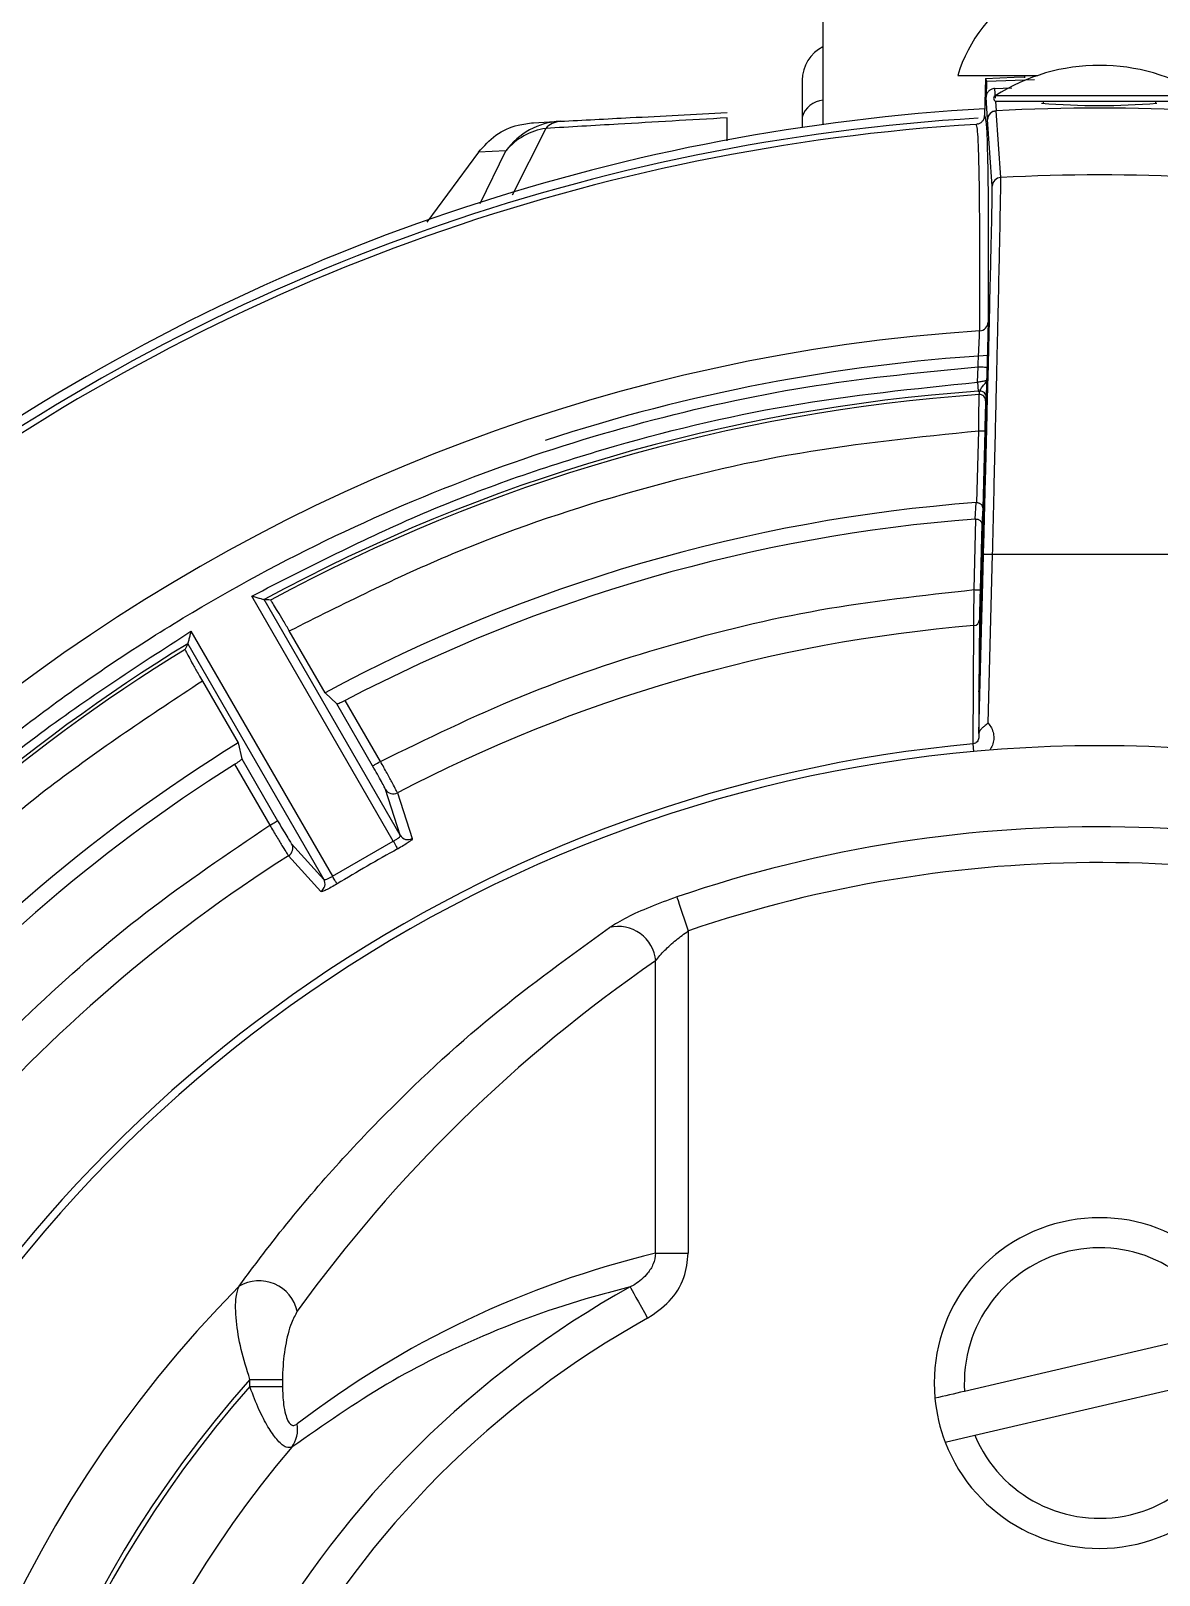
# Model space of a CAD drawing. Extents: x 8 to 113, y 1 to 87.
# Drawn here: x 105.195 to 107.072, y 37.749 to 40.317 of the extents above; entities that cross this region are included whole.
import ezdxf

# ---------------------------------------------------------------- set-up
doc = ezdxf.new("R2010")
doc.units = 0
doc.header["$MEASUREMENT"] = 0
doc.layers.add('OBJECT', color=7, linetype='CONTINUOUS')

msp = doc.modelspace()

# ---------------------------------------------------------------- linework, layer by layer
at = {"layer": 'OBJECT'}
for p, q in [((106.5127, 40.1617), (106.5127, 40.513)), ((106.7367, 40.2432), (106.87, 40.2432)), ((106.783, 40.238), (106.7814, 40.1765)), ((106.783, 40.238), (106.7846, 40.2339)), ((106.7846, 40.2339), (106.7839, 40.207)), ((106.7846, 40.2339), (106.8646, 40.2367)), ((106.8477, 40.2432), (106.8477, 40.2394)), ((106.7864, 40.1698), (106.7839, 40.207)), ((106.7981, 40.2215), (106.8266, 40.2224)), ((106.7981, 40.2215), (106.7992, 40.2054)), ((107.1465, 40.2092), (106.7988, 40.2092)), ((106.7995, 40.2004), (106.8007, 40.1844)), ((107.1439, 40.2), (106.8015, 40.2)), ((106.8789, 40.2), (106.8789, 40.1969)), ((107.0664, 40.1969), (107.0664, 40.2)), ((106.4782, 40.174), (106.4782, 40.1568)), ((106.8085, 40.0735), (106.8007, 40.1844)), ((106.0519, 40.1551), (105.996, 40.0442)), ((106.0311, 40.1646), (106.0754, 40.167)), ((106.3532, 40.1344), (106.3532, 40.1726)), ((106.7703, 40.1628), (106.7674, 40.1619)), ((106.7864, 40.1698), (106.7864, 40.1698)), ((106.7942, 40.059), (106.7864, 40.1698)), ((105.9397, 40.1155), (105.8541, 39.9989)), ((105.9854, 40.1179), (105.9397, 40.1155)), ((105.9428, 40.0303), (105.9854, 40.1179)), ((106.7698, 39.7329), (106.7705, 39.7585)), ((106.7855, 39.7581), (106.7849, 39.7357)), ((106.7698, 39.7329), (106.7709, 39.7179)), ((106.7709, 39.7179), (106.7734, 39.7181)), ((106.7725, 39.7123), (106.7734, 39.7181)), ((106.7841, 39.7079), (106.7831, 39.7021)), ((106.7686, 39.5328), (106.7717, 39.6521)), ((106.7817, 39.6519), (106.7783, 39.5233)), ((106.766, 39.5054), (106.7675, 39.5327)), ((106.7686, 39.5328), (106.7675, 39.5327)), ((106.7783, 39.5233), (106.7768, 39.496)), ((106.764, 39.3879), (106.7671, 39.5054)), ((106.7671, 39.5054), (106.766, 39.5054)), ((106.7768, 39.496), (106.774, 39.3876)), ((106.7719, 39.1485), (106.7797, 39.4473)), ((106.7874, 39.1658), (106.7947, 39.4469)), ((106.7947, 39.4469), (107.1507, 39.4469)), ((105.798, 38.9696), (105.5627, 39.3772)), ((105.8097, 38.9794), (105.5833, 39.3714)), ((105.5833, 39.3714), (105.5833, 39.3714)), ((106.7626, 39.1314), (106.7636, 39.3281)), ((106.7728, 39.3377), (106.7721, 39.2177)), ((105.4616, 39.3188), (105.6969, 38.9112)), ((105.6845, 39.2164), (105.6251, 39.3193)), ((105.4562, 39.298), (105.6826, 38.906)), ((105.4562, 39.298), (105.4562, 39.298)), ((105.4805, 39.2358), (105.5399, 39.1329)), ((105.7042, 39.1977), (105.6845, 39.2164)), ((105.7767, 39.1022), (105.7181, 39.2036)), ((106.772, 39.202), (106.7717, 39.1415)), ((106.7721, 39.2177), (106.772, 39.202)), ((105.7637, 39.0947), (105.7042, 39.1977)), ((106.7719, 39.1485), (106.7717, 39.1415)), ((105.5399, 39.1329), (105.5463, 39.1064)), ((106.7637, 39.1188), (106.7626, 39.1314)), ((105.5342, 39.0974), (105.5927, 38.996)), ((105.5463, 39.1064), (105.6057, 39.0035)), ((105.8097, 38.9794), (105.7851, 39.0555)), ((105.805, 39.0498), (105.8296, 38.9737)), ((105.6969, 38.9112), (105.798, 38.9696)), ((105.6775, 38.8859), (105.6239, 38.9452)), ((105.629, 38.9653), (105.6826, 38.906)), ((106.2887, 38.8203), (106.2887, 38.2842)), ((106.2344, 38.2842), (106.2344, 38.7706)), ((106.2344, 38.2842), (106.2887, 38.2842)), ((107.1802, 38.1552), (106.7481, 38.0543)), ((105.5595, 38.0743), (105.6138, 38.0743)), ((105.5595, 38.0627), (105.5595, 38.0743)), ((105.6138, 38.0743), (105.6138, 38.0627)), ((106.7652, 37.9813), (107.1973, 38.0821)), ((105.5595, 38.0627), (105.6138, 38.0627)), ((106.7159, 37.9698), (106.7652, 37.9813))]:
    msp.add_line(p, q, dxfattribs=at)
at = {"layer": 'OBJECT', "flags": 128}
for points in [[(106.4782, 40.2352), (106.4782, 40.2342), (106.4782, 40.2311), (106.4782, 40.2259), (106.4782, 40.2188), (106.4782, 40.2099), (106.4782, 40.1994), (106.4782, 40.1873), (106.4782, 40.174)], [(106.783, 40.238), (106.8304, 40.2403), (106.8477, 40.2409)], [(106.7888, 39.8429), (106.7889, 39.8436), (106.7885, 39.8204), (106.7872, 39.7608), (106.786, 39.7139), (106.7846, 39.6557), (106.7829, 39.5884), (106.781, 39.5163), (106.7791, 39.4445), (106.7773, 39.3783), (106.7757, 39.3216), (106.7744, 39.2766), (106.7728, 39.2212), (106.772, 39.202), (106.772, 39.202)], [(106.7705, 39.7585), (106.7734, 39.7584), (106.7762, 39.7583), (106.7788, 39.7583), (106.7811, 39.7582), (106.783, 39.7581), (106.7844, 39.7581), (106.7852, 39.7581), (106.7855, 39.7581)], [(106.7717, 39.6521), (106.7737, 39.6521), (106.7755, 39.652), (106.7773, 39.652), (106.7788, 39.652), (106.78, 39.6519), (106.7809, 39.6519), (106.7815, 39.6519), (106.7817, 39.6519)], [(106.7797, 39.4473), (106.78, 39.4473), (106.7809, 39.4472), (106.7823, 39.4472), (106.7841, 39.4472), (106.7864, 39.4471), (106.789, 39.447), (106.7918, 39.447), (106.7947, 39.4469)], [(106.764, 39.3879), (106.766, 39.3878), (106.7678, 39.3878), (106.7695, 39.3878), (106.7711, 39.3877), (106.7723, 39.3877), (106.7732, 39.3877), (106.7738, 39.3876), (106.774, 39.3876)], [(105.7637, 39.0947), (105.764, 39.0948), (105.7648, 39.0953), (105.766, 39.096), (105.7676, 39.0969), (105.7696, 39.0981), (105.7718, 39.0993), (105.7742, 39.1007), (105.7767, 39.1022)], [(105.5927, 38.996), (105.5952, 38.9974), (105.5976, 38.9988), (105.5999, 39.0001), (105.6018, 39.0012), (105.6034, 39.0021), (105.6046, 39.0028), (105.6054, 39.0033), (105.6057, 39.0035)], [(105.798, 38.9696), (105.7993, 38.9672), (105.8006, 38.9649), (105.8017, 38.9628), (105.8028, 38.9608), (105.8037, 38.9592), (105.8044, 38.9579), (105.8049, 38.957), (105.8052, 38.9565)], [(105.7047, 38.8985), (105.7044, 38.899), (105.7038, 38.8998), (105.703, 38.9011), (105.7021, 38.9027), (105.7009, 38.9046), (105.6997, 38.9066), (105.6983, 38.9089), (105.6969, 38.9112)], [(106.2695, 38.8767), (106.2702, 38.8745), (106.2716, 38.8706), (106.2735, 38.865), (106.2759, 38.858), (106.2787, 38.8497), (106.2819, 38.8405), (106.2853, 38.8306), (106.2887, 38.8203)], [(106.192, 38.228), (106.1931, 38.226), (106.1951, 38.2223), (106.198, 38.2172), (106.2016, 38.2106), (106.2058, 38.203), (106.2106, 38.1945), (106.2156, 38.1853), (106.2209, 38.1759)]]:
    msp.add_lwpolyline(points, dxfattribs=at)
at = {"layer": 'OBJECT'}
for centre, radius, start, end in [((106.9727, 40.1716), 0.2466, 120.8571, 163.1157), ((106.5407, 40.2352), 0.0625, 116.6221, 179.9915), ((106.9727, 39.937), 0.323, 57.4319, 122.5681), ((106.5156, 40.1631), 0.039, 94.2647, 163.722), ((106.8015, 40.205), 0.005, 122.5681, 270), ((106.9727, 36.8182), 3.375, 93.2438, 123.2401), ((106.8014, 40.1694), 0.015, 92.9033, 178.4721), ((106.9727, 36.8182), 3.3706, 87.0742, 92.9258), ((106.9719, 41.4275), 1.2343, 265.5535, 274.4667), ((106.9727, 36.8182), 3.36, 93.4489, 125.6636), ((106.9727, 36.8182), 3.35, 93.5142, 125.5044), ((106.0817, 40.0484), 0.1188, 93.0442, 144.1771), ((106.0672, 40.0499), 0.1064, 98.2874, 140.2586), ((106.0786, 40.1312), 0.0359, 95.1602, 138.2294), ((106.8092, 40.0586), 0.015, 92.8803, 178.4867), ((106.9727, 36.8182), 3.2595, 87.1121, 92.8879), ((106.9727, 36.8182), 3.0068, 93.8025, 160.2009), ((106.7724, 39.8333), 0.0149, 273.5675, 358.3078), ((106.9727, 36.8182), 2.965, 93.5903, 108.123), ((106.9727, 36.8182), 2.9067, 93.9812, 118.5533), ((106.9727, 36.8182), 2.901, 93.9579, 118.3816), ((106.7731, 39.7024), 0.01, 358.5077, 93.9575), ((106.7741, 39.7081), 0.01, 358.5095, 93.9304), ((106.9727, 36.8182), 2.7223, 94.3219, 118.2428), ((106.9727, 36.8182), 2.6951, 94.3977, 117.7416), ((106.9727, 36.8182), 2.5186, 94.7615, 117.6208), ((106.7629, 39.338), 0.00996, 274.4909, 358.2925), ((106.9727, 36.8182), 2.901, 121.6184, 159.7287), ((106.9727, 36.8182), 2.9067, 121.4467, 159.3669), ((106.9727, 36.8182), 2.7223, 121.7572, 158.2371), ((106.9727, 36.8182), 2.3227, 95.19, 153.5932), ((106.9727, 36.8182), 2.31, 26.5633, 153.4367), ((106.9727, 36.8182), 2.6951, 122.2584, 157.3213), ((105.7981, 39.0631), 0.015, 210.4043, 297.6426), ((106.9727, 36.8182), 2.1753, 68.9365, 108.8607), ((105.8226, 38.987), 0.015, 210.4069, 297.9536), ((106.9727, 36.8182), 2.5186, 122.3792, 155.8244), ((105.6159, 38.9579), 0.015, 302.3569, 29.5958), ((106.9727, 36.8182), 2.4363, 118.6351, 121.3649), ((106.9727, 36.8182), 2.1157, 70.8547, 108.8607), ((105.6695, 38.8986), 0.015, 302.0456, 29.5932), ((106.1721, 38.765), 0.0626, 5.2094, 103.3855), ((106.9727, 38.0682), 0.275, 20.9728, 185.2978), ((106.9727, 38.0682), 0.225, 22.7294, 183.5412), ((106.9727, 36.8182), 2.0098, 135.4001, 224.5999), ((105.5746, 38.1728), 0.0655, 13.1003, 120.1657), ((106.9727, 36.8182), 1.6115, 118.9766, 150.407), ((106.9727, 36.8182), 1.5519, 118.9766, 151.1006), ((106.9727, 38.0682), 0.275, 200.9728, 5.2978), ((106.9727, 36.8182), 1.8907, 138.3698, 221.6302), ((106.9727, 38.0682), 0.225, 202.7294, 3.5412), ((106.9727, 36.8182), 1.8831, 138.6329, 221.3671), ((106.9727, 38.0682), 0.275, 185.2978, 200.9728), ((105.5864, 37.9919), 0.0526, 324.7086, 8.9634), ((106.9727, 36.8182), 1.764, 139.599, 220.401)]:
    msp.add_arc(centre, radius, start, end, dxfattribs=at)
for centre, major_axis, ratio, start_param, end_param in [((103.9021, 35.0454), (4.6065, 2.6595), 0.745432, 0.820323, 0.822517), ((110.0433, 38.591), (4.6065, 2.6595), 0.745432, 2.319076, 2.32127), ((107.6823, 36.8182), (2.4885, 0), 0.964711, 2.191813, 2.534567), ((106.6146, 36.8182), (1.5665, 0), 0.964711, 1.815976, 2.24359)]:
    msp.add_ellipse(centre, major_axis=major_axis, ratio=ratio, start_param=start_param, end_param=end_param, dxfattribs=at)
for points, knots in [([(106.7981, 40.2215), (106.7971, 40.2214), (106.7951, 40.2212), (106.7923, 40.2202), (106.79, 40.2188), (106.7874, 40.2166), (106.7856, 40.2139), (106.7842, 40.2104), (106.784, 40.2084), (106.7839, 40.207)], [0, 0, 0, 0, 0.152075, 0.292239, 0.422142, 0.539512, 0.75246, 0.836113, 1, 1, 1, 1]), ([(106.0754, 40.167), (106.1139, 40.169), (106.2036, 40.1737), (106.2989, 40.1786), (106.3532, 40.1815)], [0, 0, 0, 0, 0.429879, 1, 1, 1, 1]), ([(106.7703, 40.1626), (106.771, 40.1627), (106.7724, 40.163), (106.7745, 40.1642), (106.7765, 40.1657), (106.7782, 40.1675), (106.7796, 40.1696), (106.781, 40.1725), (106.7812, 40.1749), (106.7814, 40.1765)], [0, 0, 0, 0, 0.104723, 0.23473, 0.36474, 0.494745, 0.624753, 0.75476, 1, 1, 1, 1]), ([(106.7814, 40.1765), (106.7826, 40.1725), (106.7848, 40.1644), (106.7868, 40.0969), (106.7878, 39.9925), (106.7875, 39.8861), (106.7873, 39.8329)], [0, 0, 0, 0, 0.25003, 0.500058, 0.750055, 1, 1, 1, 1]), ([(106.7864, 40.1698), (106.7867, 40.1717), (106.7872, 40.1754), (106.7905, 40.1801), (106.7951, 40.1835), (106.7988, 40.1841), (106.8007, 40.1844)], [0, 0, 0, 0, 0.249999, 0.499999, 0.749999, 1, 1, 1, 1]), ([(105.9397, 40.1155), (105.9488, 40.1256), (105.967, 40.1458), (106.0006, 40.161), (106.0225, 40.1636), (106.0311, 40.1646)], [0, 0, 0, 0, 0.379149, 0.758209, 1, 1, 1, 1]), ([(106.3532, 40.1726), (106.2922, 40.1691), (106.1889, 40.1632), (106.0917, 40.1575), (106.0519, 40.1551)], [0, 0, 0, 0, 0.590738, 1, 1, 1, 1]), ([(106.7733, 39.8184), (106.7734, 39.8447), (106.7736, 39.8983), (106.7735, 39.967), (106.7732, 40.0278), (106.7726, 40.0772), (106.7717, 40.1154), (106.7706, 40.142), (106.7691, 40.1589), (106.7679, 40.1609), (106.7673, 40.1619)], [0, 0, 0, 0, 0.118989, 0.241992, 0.369009, 0.500039, 0.623805, 0.748387, 0.873785, 1, 1, 1, 1]), ([(106.7947, 39.4469), (106.7957, 39.4882), (106.7976, 39.569), (106.8004, 39.6856), (106.8028, 39.7924), (106.805, 39.887), (106.8067, 39.9653), (106.8078, 40.0243), (106.8085, 40.0636), (106.8085, 40.0702), (106.8085, 40.0735)], [0, 0, 0, 0, 0.128141, 0.25071, 0.37607, 0.500341, 0.624825, 0.749582, 0.874632, 1, 1, 1, 1]), ([(106.7797, 39.4473), (106.7807, 39.4868), (106.7828, 39.5656), (106.7857, 39.6794), (106.7883, 39.7843), (106.7905, 39.8769), (106.7923, 39.9535), (106.7936, 40.0111), (106.7943, 40.0493), (106.7942, 40.0557), (106.7942, 40.059)], [0, 0, 0, 0, 0.125666, 0.250539, 0.37567, 0.500227, 0.625486, 0.75002, 0.875177, 1, 1, 1, 1]), ([(106.7721, 39.2177), (106.7724, 39.2295), (106.7729, 39.2558), (106.7744, 39.3198), (106.7761, 39.3891), (106.7777, 39.4531), (106.7796, 39.5234), (106.7815, 39.5954), (106.7833, 39.6638), (106.785, 39.7239), (106.7864, 39.772), (106.7877, 39.8183), (106.7883, 39.8328), (106.7886, 39.8421)], [0, 0, 0, 0, 0.104522, 0.232944, 0.306428, 0.385096, 0.467643, 0.552275, 0.636906, 0.719448, 0.79811, 0.871589, 1, 1, 1, 1]), ([(106.7705, 39.7585), (106.7707, 39.7628), (106.7711, 39.771), (106.7718, 39.785), (106.7725, 39.8), (106.7731, 39.8136), (106.7732, 39.8168), (106.7733, 39.8184)], [0, 0, 0, 0, 0.149147, 0.282418, 0.50059, 0.756831, 1, 1, 1, 1]), ([(106.7873, 39.8329), (106.7873, 39.8308), (106.7872, 39.8268), (106.7868, 39.8091), (106.7862, 39.7854), (106.7857, 39.7672), (106.7855, 39.7581)], [0, 0, 0, 0, 0.250228, 0.500086, 0.750006, 1, 1, 1, 1]), ([(104.211, 37.8473), (104.2448, 37.9312), (104.313, 38.1002), (104.4454, 38.3423), (104.6011, 38.5756), (104.7813, 38.7959), (104.984, 38.9997), (105.2066, 39.1835), (105.446, 39.3447), (105.699, 39.4811), (105.9614, 39.5914), (106.2293, 39.6743), (106.4991, 39.7325), (106.6805, 39.7499), (106.7705, 39.7585)], [0, 0, 0, 0, 0.080321, 0.16194, 0.244772, 0.329378, 0.414487, 0.5, 0.585518, 0.670628, 0.755228, 0.838065, 0.919682, 1, 1, 1, 1]), ([(105.5627, 39.3772), (105.6566, 39.4252), (105.8449, 39.5215), (106.1455, 39.6256), (106.4545, 39.7011), (106.6649, 39.7223), (106.7698, 39.7329)], [0, 0, 0, 0, 0.249262, 0.5, 0.750738, 1, 1, 1, 1]), ([(106.7849, 39.7357), (106.7847, 39.7356), (106.7844, 39.7355), (106.7825, 39.7351), (106.7802, 39.7347), (106.7771, 39.7341), (106.7735, 39.7335), (106.7711, 39.7331), (106.7698, 39.7329)], [0, 0, 0, 0, 0.23989, 0.367317, 0.499483, 0.699788, 0.8375, 1, 1, 1, 1]), ([(106.7717, 39.6521), (106.7718, 39.6569), (106.7718, 39.6659), (106.772, 39.6806), (106.7722, 39.6961), (106.7724, 39.7094), (106.7724, 39.7114), (106.7725, 39.7123)], [0, 0, 0, 0, 0.154195, 0.28916, 0.500586, 0.757149, 1, 1, 1, 1]), ([(106.7734, 39.7181), (106.7735, 39.7182), (106.7737, 39.7184), (106.7743, 39.72), (106.7762, 39.7241), (106.7805, 39.729), (106.7841, 39.7327), (106.7847, 39.7347), (106.7849, 39.7357)], [0, 0, 0, 0, 0.088076, 0.177817, 0.371245, 0.630967, 0.805671, 1, 1, 1, 1]), ([(106.7849, 39.7357), (106.7847, 39.7289), (106.7845, 39.7186), (106.7842, 39.7108), (106.7841, 39.7083), (106.7841, 39.708), (106.7841, 39.7079)], [0, 0, 0, 0, 0.500408, 0.749561, 0.874846, 1, 1, 1, 1]), ([(106.7831, 39.7021), (106.7831, 39.7012), (106.783, 39.6995), (106.7827, 39.6878), (106.7822, 39.6714), (106.7819, 39.6584), (106.7817, 39.6519)], [0, 0, 0, 0, 0.250515, 0.500194, 0.749998, 1, 1, 1, 1]), ([(105.6251, 39.3193), (105.7145, 39.3641), (105.8939, 39.4538), (106.1794, 39.5511), (106.4726, 39.6218), (106.6722, 39.6421), (106.7717, 39.6521)], [0, 0, 0, 0, 0.249298, 0.5, 0.750702, 1, 1, 1, 1]), ([(106.7686, 39.5328), (106.7693, 39.5327), (106.7707, 39.5326), (106.7727, 39.5319), (106.7746, 39.5308), (106.7764, 39.5292), (106.778, 39.5267), (106.7782, 39.5246), (106.7783, 39.5233)], [0, 0, 0, 0, 0.110465, 0.228724, 0.35801, 0.500782, 0.704374, 1, 1, 1, 1]), ([(106.7671, 39.5054), (106.7678, 39.5054), (106.7692, 39.5053), (106.7712, 39.5046), (106.7731, 39.5035), (106.7749, 39.5019), (106.7765, 39.4993), (106.7767, 39.4973), (106.7768, 39.496)], [0, 0, 0, 0, 0.110453, 0.228711, 0.358006, 0.500791, 0.704347, 1, 1, 1, 1]), ([(105.7767, 39.1022), (105.854, 39.1399), (106.0091, 39.2155), (106.2547, 39.2982), (106.5067, 39.3596), (106.6782, 39.3785), (106.764, 39.3879)], [0, 0, 0, 0, 0.249369, 0.499998, 0.749994, 1, 1, 1, 1]), ([(106.7636, 39.3281), (106.7636, 39.3297), (106.7636, 39.3329), (106.7637, 39.3462), (106.7638, 39.361), (106.7639, 39.3748), (106.764, 39.3833), (106.764, 39.3879)], [0, 0, 0, 0, 0.241132, 0.499185, 0.706589, 0.842628, 1, 1, 1, 1]), ([(106.774, 39.3876), (106.7738, 39.3816), (106.7735, 39.3695), (106.7731, 39.3537), (106.7729, 39.3419), (106.7728, 39.3391), (106.7728, 39.3377)], [0, 0, 0, 0, 0.250501, 0.500083, 0.750017, 1, 1, 1, 1]), ([(105.5627, 39.3772), (105.565, 39.3766), (105.5695, 39.3753), (105.5751, 39.3737), (105.579, 39.3726), (105.5814, 39.372), (105.583, 39.3715), (105.5832, 39.3715), (105.5833, 39.3714)], [0, 0, 0, 0, 0.249625, 0.499334, 0.644997, 0.77504, 0.892155, 1, 1, 1, 1]), ([(105.6251, 39.3193), (105.6217, 39.3251), (105.6149, 39.3368), (105.6057, 39.3523), (105.5985, 39.3639), (105.5946, 39.3697), (105.594, 39.3703), (105.5937, 39.3706)], [0, 0, 0, 0, 0.217191, 0.434377, 0.651642, 0.868924, 1, 1, 1, 1]), ([(104.2384, 37.8478), (104.2795, 37.9472), (104.362, 38.1467), (104.5273, 38.4274), (104.7213, 38.6903), (104.9444, 38.929), (105.1901, 39.1428), (105.3713, 39.2603), (105.4616, 39.3188)], [0, 0, 0, 0, 0.165461, 0.332207, 0.5, 0.667784, 0.834534, 1, 1, 1, 1]), ([(105.4616, 39.3188), (105.461, 39.3165), (105.4598, 39.3119), (105.4584, 39.3063), (105.4573, 39.3024), (105.4567, 39.3), (105.4563, 39.2984), (105.4563, 39.2982), (105.4562, 39.298)], [0, 0, 0, 0, 0.2498272, 0.4993404, 0.6449944, 0.7750317, 0.8921437, 1, 1, 1, 1]), ([(105.4518, 39.2886), (105.452, 39.2879), (105.4525, 39.2863), (105.4575, 39.2768), (105.4649, 39.2632), (105.4731, 39.2487), (105.4785, 39.2394), (105.4805, 39.2358)], [0, 0, 0, 0, 0.217148, 0.434294, 0.651533, 0.868822, 1, 1, 1, 1]), ([(105.4805, 39.2358), (105.3948, 39.1791), (105.2226, 39.0653), (104.9892, 38.8596), (104.7771, 38.6306), (104.5924, 38.379), (104.4347, 38.1108), (104.3556, 37.9202), (104.3161, 37.8253)], [0, 0, 0, 0, 0.165508, 0.332256, 0.5, 0.667754, 0.834497, 1, 1, 1, 1]), ([(105.7181, 39.2036), (105.7166, 39.2028), (105.7136, 39.2012), (105.7096, 39.1993), (105.7064, 39.198), (105.7047, 39.1975), (105.7044, 39.1976), (105.7042, 39.1977)], [0, 0, 0, 0, 0.217865, 0.435713, 0.65419, 0.873396, 1, 1, 1, 1]), ([(106.7874, 39.1658), (106.7851, 39.164), (106.7812, 39.161), (106.7763, 39.1566), (106.7727, 39.1527), (106.7722, 39.1499), (106.7719, 39.1485)], [0, 0, 0, 0, 0.2952375, 0.5005577, 0.7503958, 1, 1, 1, 1]), ([(106.7874, 39.1658), (106.7894, 39.1632), (106.7934, 39.1581), (106.7965, 39.1486), (106.797, 39.1388), (106.795, 39.1292), (106.7916, 39.1237), (106.7899, 39.121)], [0, 0, 0, 0, 0.2018739, 0.4038619, 0.6049022, 0.8061108, 1, 1, 1, 1]), ([(106.7717, 39.1415), (106.7715, 39.1403), (106.7712, 39.1378), (106.7692, 39.1346), (106.7662, 39.1322), (106.7638, 39.1316), (106.7626, 39.1314)], [0, 0, 0, 0, 0.2577346, 0.5124762, 0.7590317, 1, 1, 1, 1]), ([(105.5342, 39.0974), (105.5356, 39.0983), (105.5385, 39.1001), (105.5422, 39.1027), (105.5449, 39.1048), (105.5462, 39.106), (105.5462, 39.1063), (105.5463, 39.1064)], [0, 0, 0, 0, 0.217864, 0.435709, 0.654188, 0.873396, 1, 1, 1, 1]), ([(105.805, 39.0498), (105.8044, 39.0511), (105.8031, 39.0539), (105.7969, 39.0657), (105.7878, 39.0822), (105.7805, 39.0954), (105.7767, 39.1022)], [0, 0, 0, 0, 0.23441, 0.479199, 0.73439, 1, 1, 1, 1]), ([(105.7851, 39.0555), (105.7847, 39.0566), (105.7837, 39.0589), (105.7787, 39.0682), (105.7718, 39.0805), (105.7664, 39.0899), (105.7637, 39.0947)], [0, 0, 0, 0, 0.250002, 0.499938, 0.749541, 1, 1, 1, 1]), ([(104.6142, 37.8596), (104.6504, 37.9355), (104.7228, 38.0879), (104.8596, 38.302), (105.0158, 38.5033), (105.1917, 38.6876), (105.3831, 38.8547), (105.523, 38.949), (105.5927, 38.996)], [0, 0, 0, 0, 0.165731, 0.332463, 0.5, 0.66755, 0.834275, 1, 1, 1, 1]), ([(105.5927, 38.996), (105.5967, 38.9893), (105.6044, 38.9763), (105.6143, 38.9602), (105.6213, 38.9489), (105.6231, 38.9464), (105.6239, 38.9452)], [0, 0, 0, 0, 0.265609, 0.5208, 0.76559, 1, 1, 1, 1]), ([(105.6057, 39.0035), (105.6085, 38.9988), (105.6139, 38.9893), (105.6212, 38.9773), (105.6267, 38.9683), (105.6282, 38.9663), (105.629, 38.9653)], [0, 0, 0, 0, 0.2500065, 0.4999462, 0.7495566, 1, 1, 1, 1]), ([(105.798, 38.9696), (105.7997, 38.9705), (105.8032, 38.9724), (105.8071, 38.9752), (105.8091, 38.9773), (105.8098, 38.9786), (105.8097, 38.9791), (105.8097, 38.9794)], [0, 0, 0, 0, 0.24812, 0.499397, 0.73019, 0.860284, 1, 1, 1, 1]), ([(105.8296, 38.9737), (105.8294, 38.9731), (105.8289, 38.9718), (105.8235, 38.9675), (105.8153, 38.9622), (105.8085, 38.9584), (105.8052, 38.9565)], [0, 0, 0, 0, 0.250088, 0.499956, 0.749358, 1, 1, 1, 1]), ([(105.7047, 38.8985), (105.7013, 38.8965), (105.6947, 38.8926), (105.686, 38.8881), (105.6796, 38.8855), (105.6782, 38.8858), (105.6775, 38.8859)], [0, 0, 0, 0, 0.249981, 0.499781, 0.749125, 1, 1, 1, 1]), ([(105.6826, 38.906), (105.6828, 38.9058), (105.6832, 38.9055), (105.6847, 38.9055), (105.6875, 38.9062), (105.6919, 38.9082), (105.6952, 38.9102), (105.6969, 38.9112)], [0, 0, 0, 0, 0.139821, 0.270034, 0.501057, 0.752076, 1, 1, 1, 1]), ([(106.2695, 38.8767), (106.2544, 38.8712), (106.2243, 38.8603), (106.1835, 38.8416), (106.1664, 38.8312), (106.1576, 38.8258)], [0, 0, 0, 0, 0.326541, 0.652944, 1, 1, 1, 1]), ([(105.5416, 38.2294), (105.5566, 38.2497), (105.6318, 38.351), (105.7713, 38.5081), (105.9625, 38.6852), (106.0925, 38.7789), (106.1576, 38.8258)], [0, 0, 0, 0, 0.077798, 0.389331, 0.69397, 1, 1, 1, 1]), ([(106.2344, 38.7706), (106.239, 38.7763), (106.2478, 38.787), (106.2674, 38.8049), (106.2818, 38.8153), (106.2887, 38.8203)], [0, 0, 0, 0, 0.364059, 0.694188, 1, 1, 1, 1]), ([(106.2344, 38.2842), (106.2334, 38.2781), (106.2314, 38.2658), (106.2194, 38.2473), (106.2054, 38.2352), (106.1946, 38.2294), (106.192, 38.228)], [0, 0, 0, 0, 0.246549, 0.4912197, 0.8763844, 1, 1, 1, 1]), ([(106.2209, 38.1759), (106.2336, 38.1846), (106.2591, 38.202), (106.2839, 38.2413), (106.2872, 38.2705), (106.2887, 38.2842)], [0, 0, 0, 0, 0.345196, 0.691453, 1, 1, 1, 1]), ([(105.5595, 38.0743), (105.5543, 38.0911), (105.5438, 38.125), (105.536, 38.1733), (105.535, 38.2104), (105.5397, 38.224), (105.5416, 38.2294)], [0, 0, 0, 0, 0.261321, 0.527902, 0.808326, 1, 1, 1, 1]), ([(106.192, 38.228), (106.1756, 38.2238), (106.0937, 38.203), (105.9583, 38.1549), (105.7866, 38.0715), (105.6819, 37.9982), (105.6294, 37.9615)], [0, 0, 0, 0, 0.086248, 0.431389, 0.715149, 1, 1, 1, 1]), ([(105.6384, 38.1876), (105.635, 38.1815), (105.6265, 38.1663), (105.6179, 38.1301), (105.6141, 38.0969), (105.6139, 38.0779), (105.6138, 38.0743)], [0, 0, 0, 0, 0.230481, 0.56858, 0.916913, 1, 1, 1, 1]), ([(105.6294, 37.9615), (105.6264, 37.961), (105.62, 37.9598), (105.6065, 37.9707), (105.5912, 37.9916), (105.5758, 38.0206), (105.5654, 38.0457), (105.5603, 38.0604), (105.5595, 38.0627)], [0, 0, 0, 0, 0.16721, 0.364972, 0.550352, 0.742656, 0.959322, 1, 1, 1, 1]), ([(105.6138, 38.0627), (105.6141, 38.0525), (105.6146, 38.0364), (105.6182, 38.017), (105.6224, 38.0055), (105.6272, 37.9991), (105.6328, 37.9968), (105.6364, 37.999), (105.6384, 38.0001)], [0, 0, 0, 0, 0.298811, 0.473694, 0.618554, 0.738235, 0.858033, 1, 1, 1, 1]), ([(106.7481, 38.0543), (106.7479, 38.0543), (106.7315, 38.0504), (106.715, 38.0466), (106.6989, 38.0428)], [0, 0, 0, 0, 0.0137586, 1, 1, 1, 1])]:
    msp.add_open_spline(points, degree=3, knots=knots, dxfattribs=at)

doc.saveas('drawing.dxf')
